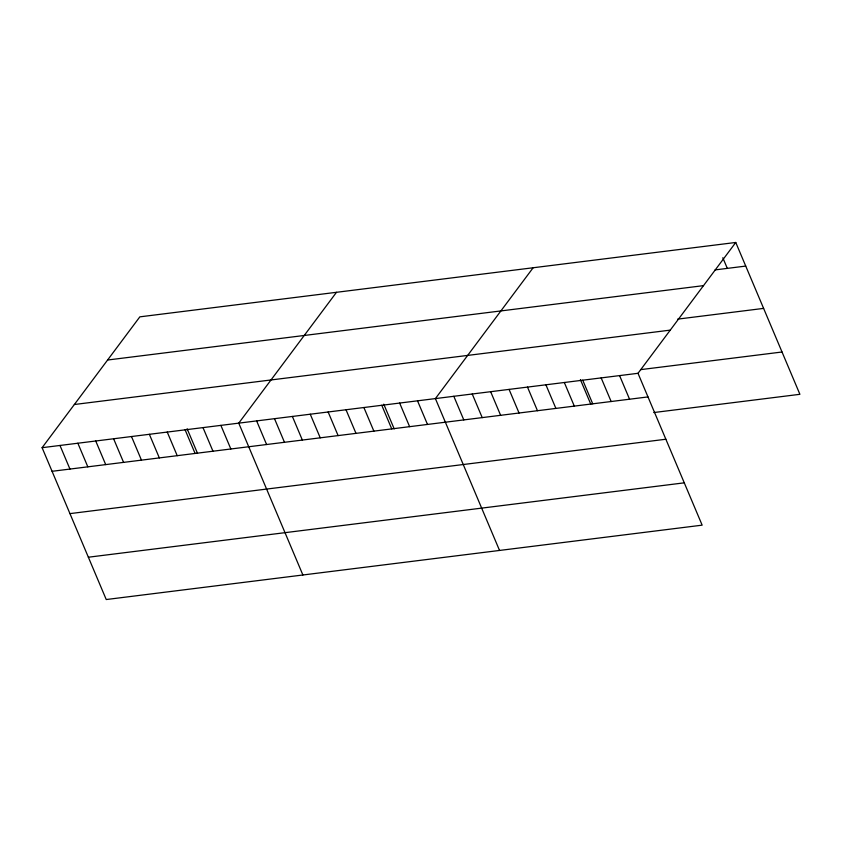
<?xml version="1.0" encoding="UTF-8"?>
<svg xmlns="http://www.w3.org/2000/svg" width="842" height="842" viewBox="0 0 842 842"><rect width="100%" height="100%" fill="white"/><g stroke="black" fill="none" stroke-linecap="round" stroke-linejoin="round"><path stroke-width="1.26" d="M735.761 242.464L638.004 373.301L702.154 525.155L106.239 599.536L42.1 447.691L139.846 316.845L735.761 242.464L799.9 394.309L653.781 412.548M336.495 292.3L238.749 423.137L302.888 574.991M533.144 267.756L435.398 398.592L499.538 550.447M715.037 269.914L745.728 266.083M107.597 360.018L703.502 285.638M677.652 319.129L763.61 308.393M74.359 404.507L670.264 330.127M640.815 369.617L782.029 351.998M42.1 447.691L638.004 373.301M52.078 471.299L647.982 396.919M69.949 513.62L665.854 439.24M88.368 557.215L684.272 482.834M722.825 257.747L727.309 268.377M619.586 375.606L629.563 399.224M601.167 377.9L611.145 401.518M582.748 380.205L592.726 403.823M580.412 379.637L590.842 404.318M564.329 382.5L574.307 406.118M545.911 384.805L555.888 408.412M527.492 387.099L537.47 410.717M509.073 389.393L519.051 413.012M490.654 391.698L500.632 415.317M472.236 393.993L482.213 417.611M453.817 396.298L463.795 419.916M417.516 400.824L427.494 424.442M399.645 403.055L409.622 426.673M383.763 404.181L394.193 428.873M381.763 405.286L391.74 428.904M363.891 407.517L373.869 431.136M346.009 409.749L355.987 433.367M328.138 411.98L338.105 435.598M310.256 414.211L320.234 437.829M292.385 416.443L302.352 440.061M274.503 418.674L284.48 442.292M256.631 420.905L266.598 444.523M220.867 425.368L230.845 448.986M202.996 427.599L212.973 451.217M187.113 428.725L197.544 453.417M185.114 429.83L195.091 453.449M167.242 432.062L177.22 455.68M149.36 434.304L159.338 457.911M131.489 436.535L141.467 460.142M113.607 438.766L123.585 462.374M95.735 440.998L105.703 464.605M77.853 443.229L87.831 466.836M59.982 445.46L69.949 469.068"/></g></svg>
